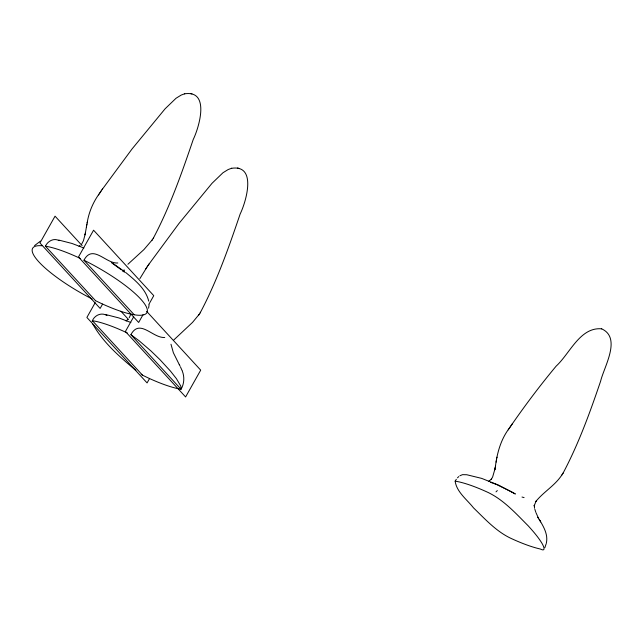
<?xml version="1.0" encoding="UTF-8"?>
<svg xmlns="http://www.w3.org/2000/svg" width="643" height="643" viewBox="0 0 643 643"><rect width="100%" height="100%" fill="white"/><g stroke="black" fill="none" stroke-linecap="round" stroke-linejoin="round"><path stroke-width="0.96" d="M149.088 304.75L148.589 308.19M86.885 224.383L85.037 234.88L85.503 232.42M509.513 427.949C501.026 438.936 497.208 452.519 495.456 466.103L495.576 465.444L494.78 469.824L495.239 467.357M546.373 543.022C548.431 533.513 542.539 525.018 537.926 517.269L538.464 518.25L535.981 512.664M496.629 459.327L496.131 462.116M86.387 227.172L86.516 226.481M87.151 222.96C88.838 212.094 93.251 201.83 99.778 193.004M496.894 457.904L497.023 457.181M86.757 225.09L87.287 222.237M85.157 234.253L83.445 240.699L81.524 244.404M494.893 469.197L492.626 477.002L491.268 479.348L491.582 478.874L488.809 481.374L489.363 481.004M546.172 543.713L544.878 547.627M92.134 321.428C94.071 315.4 101.417 311.927 106.979 315.544M455.148 481.141C456.554 491.943 467.051 499.635 473.505 507.857C484.943 518.933 496.107 531.311 510.687 538.239A65.578 15.199 29.4 0 0 540.208 548.993C546.695 552.369 543.383 545.73 541.977 543.311C538.119 536.977 533.208 531.367 528.249 525.878C516.072 513.677 504.032 500.23 488.334 492.578A65.578 15.199 29.4 0 0 458.813 481.832L455.172 481.125L456.345 479.276M130.384 315.191L129.187 317.779M134.146 314.668L83.952 260.214C92.769 243.601 105.934 263.968 117.814 262.979M139.877 278.652L146.717 267.488M95.164 302.757L86.885 317.457L147.078 382.915L149.514 378.59M102.575 304.107L100.139 308.431L39.946 242.974L55.049 216.169L82.103 245.594M133.688 316.79L125.409 331.491L185.602 396.948L200.704 370.143L146.596 311.308M143.051 314.684L138.663 322.464L78.47 256.999L93.573 230.202L153.765 295.659L148.895 304.308M153.187 238.457C169.913 207.006 181.784 173.136 193.238 139.475C199.314 126.92 210.229 89.771 184.493 93.846M200.126 312.94C216.852 281.497 228.723 247.627 240.177 213.958C246.253 201.404 257.168 164.254 231.432 168.329M562.93 473.401C578.523 444.08 589.944 412.605 600.61 381.195C604.05 366.751 621.885 337.8 601.494 328.766M182.282 371.043C184.654 376.911 184.26 383.767 181.045 389.24L130.891 334.698C139.708 318.084 152.873 338.459 164.753 337.462M99.335 193.656L100.654 191.702M98.492 194.925L98.934 194.274M102.092 189.597L132.056 148.951L165.098 108.804L176.045 98.25L181.222 95.06L184.758 93.757M127.909 264.257L143.96 249.548L152.222 239.879M145.431 269.409L145.873 268.758M146.274 268.139L147.593 266.186M149.031 264.08L178.995 223.434L212.037 183.287L222.984 172.734L228.161 169.543L231.697 168.241M173.851 339.922L192.53 322.392L199.161 314.363M508.235 429.862L508.669 429.211M509.079 428.6L510.397 426.639M511.836 424.541C525.765 404.439 540.522 384.9 556.171 366.108C569.923 353.537 580.026 326.869 601.711 328.822M534.558 508.251L534.261 505.302L534.148 505.896L536.101 501.09L535.788 501.564C543.592 491.791 555.118 485.505 561.958 474.823M100.22 192.345L101.578 190.344M151.78 240.53L153.629 237.806M147.159 266.829L148.517 264.836M198.719 315.022L200.568 312.289M509.963 427.29L511.314 425.288M561.524 475.474L563.372 472.742M101.144 190.995L102.526 188.954M148.083 265.479L149.465 263.445M510.88 425.931L512.27 423.898M457.486 477.837L458.797 476.551M496.018 491.863L497.32 490.577M34.545 245.594L40.461 241.125M127.965 319.394L126.012 320.921L126.558 320.552M459.89 475.756L462.534 474.655L466.778 474.743L481.687 478.392L498.566 485.127L515.356 493.993L511.426 491.742M79.619 246.068L79.073 246.43L80.11 245.747M58.722 240.056L71.944 243.448L83.92 248.005M45.267 246.148L49.069 246.888A65.578 15.199 29.4 0 1 78.591 257.642L80.375 258.502M105.661 314.54L118.883 317.931L130.859 322.489M191.976 93.886L190.489 93.508M238.915 168.37L237.428 167.992M524.093 497.61L522.012 497.039M490.713 482.387L493.398 483.311M494.105 483.584L496.227 484.396M59.148 240.643C53.867 237.685 47.759 241.093 45.428 246.181L95.582 300.723M496.967 484.701L511.482 491.774M83.952 260.214L84.185 260.327A65.578 15.199 29.4 0 1 140.616 298.987A65.578 15.199 29.4 0 1 134.266 314.789L130.465 314.049A65.578 15.199 29.4 0 1 100.943 303.295L95.349 300.611M127.314 332.986L125.53 332.126A65.578 15.199 29.4 0 0 96.008 321.371L92.367 320.664L142.521 375.207L147.882 377.779A65.578 15.199 29.4 0 0 177.404 388.533L181.045 389.24L180.82 386.17L176.415 378.655L170.435 371.067L159.866 359.566L150.864 350.869L138.912 340.605L130.891 334.698M142.521 375.207L141.179 374.282M113.289 263.686L124.613 271.643M111.327 262.577L121.238 269.763M135.89 370.384C119.686 356.817 102.944 342.438 92.592 323.734M125.514 272.343C134.95 280.139 145.68 288.691 148.734 301.133M122.307 270.695L123.48 271.788M120.924 311.252L128.367 319.338M540.707 521.939L539.172 519.464L539.863 520.573M179.284 364.613L173.361 352.734L170.982 344.238M179.293 364.629L180.096 366.197M180.514 367.04L182.098 370.569M535.732 511.957L534.839 509.288M124.541 272.246L124.043 269.747M92.126 298.987A65.578 15.199 29.4 0 1 39.504 262.577A65.578 15.199 29.4 0 1 41.899 245.747"/></g></svg>
